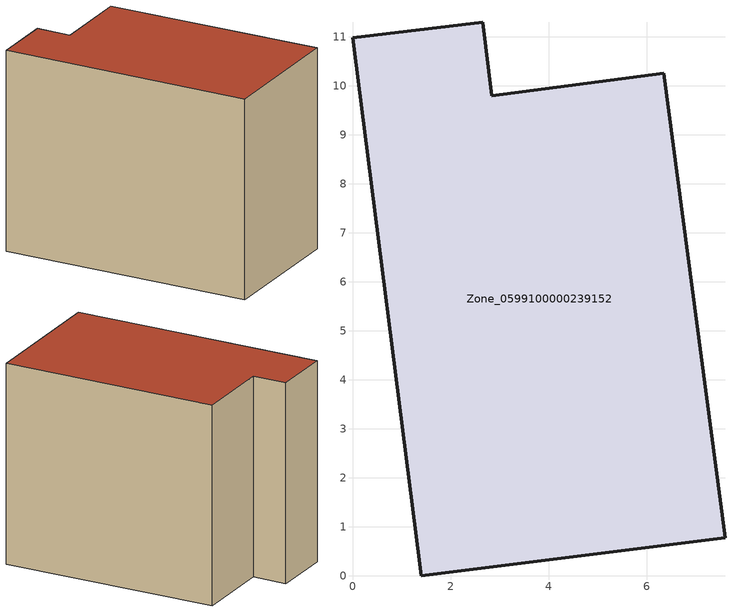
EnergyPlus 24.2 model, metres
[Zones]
Zone_0599100000239152
 floor ground (C_G): 1.4,0 0,10.98 2.66,11.3 2.84,9.8 6.35,10.26 7.6,0.78 z0
 wall outside (C_F): 2.84,9.8 2.66,11.3 0,10.98 1.4,0 7.6,0.78 6.35,10.26 2.84,9.8 z0:8.88
 roof outside (C_R): 7.6,0.78 6.35,10.26 2.84,9.8 2.66,11.3 0,10.98 1.4,0 z8.88
[BUILDING]
Pand.0599100000239152: North Axis=0; Terrain=City; Loads Convergence Tolerance Value=0.04; Temperature Convergence Tolerance Value=0.4; Solar Distribution=FullExterior; Maximum Number of Warmup Days=25; Minimum Number of Warmup Days=1
[Site:Location]
Rotterdam.The.Hague.AP_ZH_NLD Design_Conditions: Latitude=51.96; Longitude=4.45; Time Zone=1; Elevation=-4.5
[SITE:GROUNDTEMPERATURE:BUILDINGSURFACE]
18, 18, 18, 18, 18, 18, 18, 18, 18, 18, 18, 18
[MATERIAL] Thermal Absorptance=0.9; Solar Absorptance=0.7; Visible Absorptance=0.7
Name | Roughness | Thickness | Conductivity | Density | Specific Heat
G.TI.1946 | MediumSmooth | 0.15 | 1 | 540 | 1210
F.TI.1946 | Rough | 0.3 | 0.857143 | 1920 | 840
R.TI.1946 | MediumRough | 0.2 | 0.1 | 1500 | 1000
[CONSTRUCTION]
C_G: G.TI.1946
C_F: F.TI.1946
C_R: R.TI.1946
[ZONE]
Zone_0599100000239152: Type=1; Multiplier=1; Ceiling Height=Autocalculate; Volume=Autocalculate; Floor Area=autocalculate; Part of Total Floor Area=Yes
[ZONEINFILTRATION:DESIGNFLOWRATE]
Infil_Zone_0599100000239152: Zone or ZoneList or Space or SpaceList=Zone_0599100000239152; Schedule=AlwaysOn; Design Flow Rate Calculation Method=Flow/Area; Flow Rate per Floor Area=0.003; Constant Term Coefficient=1; Temperature Term Coefficient=0; Velocity Term Coefficient=0; Velocity Squared Term Coefficient=0
[HVACTEMPLATE:ZONE:IDEALLOADSAIRSYSTEM]
Zone_0599100000239152: Maximum Heating Supply Air Temperature=50; Minimum Cooling Supply Air Temperature=13; Maximum Heating Supply Air Humidity Ratio=0.0156; Minimum Cooling Supply Air Humidity Ratio=0.0077; Heating Limit=NoLimit; Cooling Limit=NoLimit; Dehumidification Control Type=ConstantSensibleHeatRatio; Cooling Sensible Heat Ratio=0.7; Dehumidification Setpoint=60; Humidification Control Type=None; Humidification Setpoint=30; Outdoor Air Method=None; Outdoor Air Flow Rate per Person=0.00944; Outdoor Air Flow Rate per Zone Floor Area=0; Outdoor Air Flow Rate per Zone=0; Demand Controlled Ventilation Type=None; Outdoor Air Economizer Type=NoEconomizer; Heat Recovery Type=None; Sensible Heat Recovery Effectiveness=0.7; Latent Heat Recovery Effectiveness=0.65
[ZONECONTROL:THERMOSTAT]
ThermostatControl_Zone_0599100000239152: Zone or ZoneList=Zone_0599100000239152; Control Type Schedule=DualSetpointControlType; Control 1=Thermostat_Zone_0599100000239152; Temperature Difference Between Cutout And Setpoint=0
[THERMOSTATSETPOINT:DUALSETPOINT]
Thermostat_Zone_0599100000239152: Heating Setpoint Temperature Schedule=HeatingSetpoint_Zone_0599100000239152; Cooling Setpoint Temperature Schedule=CoolingSetpoint_Zone_0599100000239152
[SCHEDULE:COMPACT]
HeatingSetpoint_Zone_0599100000239152: Through: 12/31, For: AllDays, Until: 24:00, 21
CoolingSetpoint_Zone_0599100000239152: Through: 12/31, For: AllDays, Until: 24:00, 24
DualSetpointControlType: Through: 12/31, For: AllDays, Until: 24:00, 4
AlwaysOn: Through: 12/31, For: AllDays, Until: 24:00, 1
